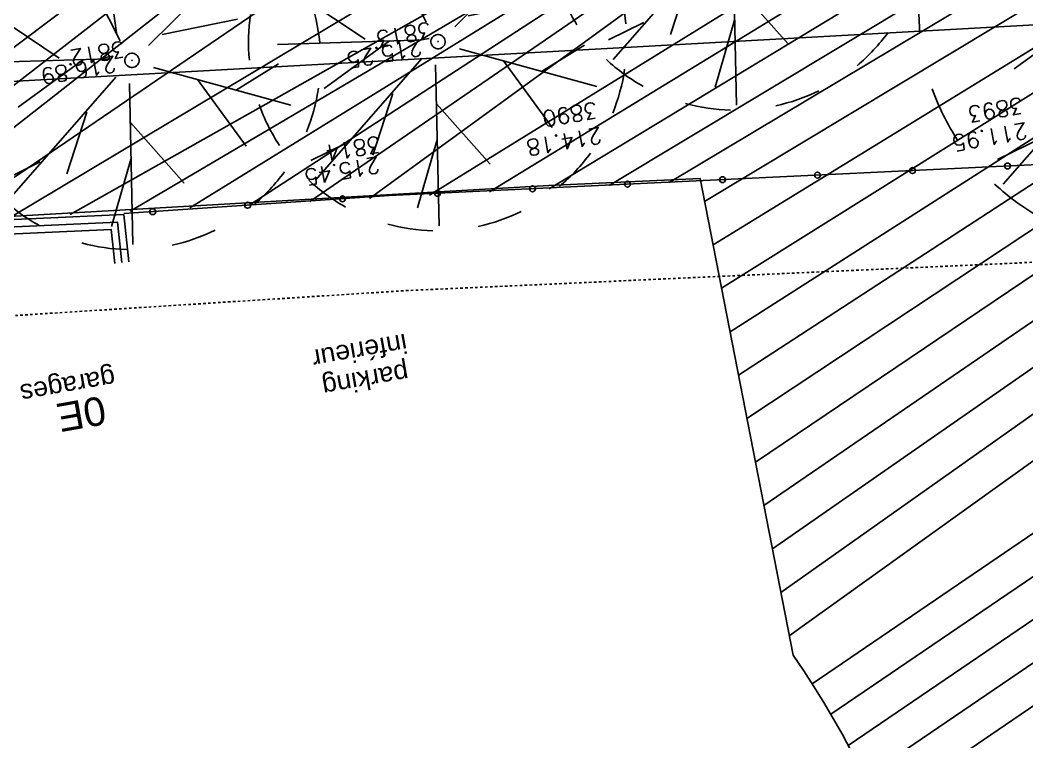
# Model space of a CAD drawing. Extents: x 0 to 613264, y -387505 to 675.
# Drawn here: x 392901 to 414070, y -343160 to -327974 of the extents above; entities that cross this region are included whole.
import ezdxf
from ezdxf.enums import TextEntityAlignment as Align
from ezdxf.lldxf.tags import DXFTag

# ---------------------------------------------------------------- set-up
doc = ezdxf.new("R2010")
doc.units = 0
doc.linetypes.add('STYLE_01', pattern=[0.41664, 0.20828, -0.20836])
for name, color, linetype in [('AEP_SSL', 252, 'Continuous'), ('DWG_280-140115-P - ALTEA-CANA', 252, 'Continuous'), ('Fond topo - BAT_DES', 252, 'Continuous'), ('Fond topo - BAT_TXT', 252, 'Continuous'), ('Fond topo - CLO_LEG', 252, 'Continuous'), ('Fond topo - CLO_MUR', 252, 'Continuous'), ('Fond topo - ESPACE_BOISE', 252, 'Continuous'), ('Fond topo - VEG', 252, 'Continuous'), ('Fond topo - Z_500', 252, 'Continuous'), ('prlm-VRD', 2, 'Continuous'), ('SA - EBC', 252, 'Continuous')]:
    doc.layers.add(name, color=color, linetype=linetype)
for name, color, linetype, plot in [('Fond topo - N', 252, 'Continuous', False), ('Fond topo - NCACHE', 252, 'Continuous', False), ('Fond topo - ZCACHE', 252, 'Continuous', False)]:
    doc.layers.add(name, color=color, linetype=linetype, plot=plot)
doc.layers.add('Fond topo - P', color=252, linetype='Continuous', lineweight=50)
doc.styles.add('2000_ARIAL', font='arial.ttf', dxfattribs={"height": 0.400000006})
doc.styles.add('SIMPLEX', font='simplex_.ttf', dxfattribs={"height": 1.25})
tags = doc.linetypes.add('L1', pattern=[1.0000000298023224, 0.6000000238418579, -0.4000000059604645]).pattern_tags.tags
tags[6:7] = [DXFTag(74, 4), DXFTag(75, 0), DXFTag(340, '0'), DXFTag(46, 0.0), DXFTag(50, 0.0), DXFTag(44, 0.0), DXFTag(45, 0.0)]
tags[4:5] = [DXFTag(74, 4), DXFTag(75, 0), DXFTag(340, '0'), DXFTag(46, 0.0), DXFTag(50, 0.0), DXFTag(44, 0.0), DXFTag(45, 0.0)]
tags = doc.linetypes.add('L16', pattern=[0.37500001490116125, 0.300000011920929, -0.07500000298023224]).pattern_tags.tags
tags[6:7] = [DXFTag(74, 4), DXFTag(75, 0), DXFTag(340, '0'), DXFTag(46, 0.0), DXFTag(50, 0.0), DXFTag(44, 0.0), DXFTag(45, 0.0)]
tags[4:5] = [DXFTag(74, 4), DXFTag(75, 0), DXFTag(340, '0'), DXFTag(46, 0.0), DXFTag(50, 0.0), DXFTag(44, 0.0), DXFTag(45, 0.0)]

# ---------------------------------------------------------------- blocks, each defined once
blk = doc.blocks.new('CLOLEG')
at = {"ltscale": 2}
blk.add_circle((0, 0), 0.0625, dxfattribs=at)
blk = doc.blocks.new('PTOPO')
at = {"layer": 'Fond topo - NCACHE', "style": 'SIMPLEX'}
blk.add_attdef('MAT', text='', height=0.34, dxfattribs=at).set_placement((0.09999999986030161, -0.09999999962747097), align=Align.TOP_LEFT)
at = {"layer": 'Fond topo - ZCACHE', "style": 'SIMPLEX'}
blk.add_attdef('ALT', (0.09999999986030161, 0.09999999962747097), '', height=0.34, dxfattribs=at)
blk = doc.blocks.new('VEG12')
at = {"ltscale": 2}
for p, q in [((0.01815258799999997, 0.057406781), (0.100441039, 0.47293725)), ((0.05749608, 0.253444298), (0.145517598, 0.414706841)), ((0.037902722, 0.15845596), (-0.06593155700000003, 0.344147082)), ((-0.158788295, 0.086017079), (-0.245985314, 0.284587218)), ((0.04981112299999996, 0.033821695), (0.391570728, 0.285894318)), ((0.143890955, 0.107467204), (0.230033352, 0.253971609)), ((0.2917471699999999, 0.208620217), (0.392372872, 0.233301274)), ((-0.05229389700000003, 0.02983962500000001), (-0.383643778, 0.204631851)), ((-0.25001839, 0.135126714), (-0.3755999820000001, 0.091127132)), ((0.122915307, -0.02992704099999999), (0.317230371, 0.05540147100000001)), ((0.057557527, -0.01766878999999999), (0.411943876, -0.08413611500000001)), ((-0.05265807700000003, -0.029192154), (-0.412380265, -0.256628677)), ((-0.09359106700000003, -0.049762263), (-0.2956446150000001, -0.04653133200000001)), ((0.01825986499999999, -0.057372749), (0.107637982, -0.4128258760000001)), ((0.184132294, -0.04763066399999999), (0.323120213, -0.192805613)), ((0.02259491799999996, -0.07955337300000001), (0.001649748999999978, -0.36183712)), ((-0.151821475, -0.09483882200000002), (-0.2999525240000001, -0.315936062)), ((0.05371548199999998, -0.188497704), (0.197263789, -0.356749422))]:
    blk.add_line(p, q, dxfattribs=at)
for start, end in [(90, 103.8461539085843), (62.30769199853572, 76.15384597947835), (117.6923078993823, 131.5384619204946), (34.61538499867542, 48.46153799321151), (145.3846149358338, 159.2307690506909), (6.923076979206323, 20.76923090842763), (173.0769230068974, 186.9230769931026), (339.2307689837768, 353.0769230207937), (200.7692310571047, 214.6153850641662), (311.5384620067885, 325.3846150013246), (228.4615380795054, 242.3076921006177), (283.8461540205217, 297.6923080014643), (256.1538460914157, 270)]:
    blk.add_arc((0, 0), 0.496982058, start, end, dxfattribs=at)
blk = doc.blocks.new('VEG14')
at = {"ltscale": 2, "flags": 128}
for points in [[(0.5, 0, -1), (-0.5, 0, -1)], [(0.016, 0, -1), (-0.016, 0, -1)]]:
    blk.add_lwpolyline(points, format="xyb", close=True, dxfattribs=at)
blk = doc.blocks.new('A$C1F970F0F')
at = {"layer": 'SA - EBC'}
h = blk.add_hatch(dxfattribs=at)
h.set_pattern_fill('_USER', color=256, scale=74.99999999999999, angle=-325.7236014113932, style=0, pattern_type=0)
h.set_pattern_definition([(34.27639858860678, (-277130161.1279894, -473864756.7787022), (-42.238928459823, 61.97477650275113), [])])
edge = h.paths.add_edge_path()
edge.add_line((-6380.366745524513, -2338.425892864678), (-6264.382088389636, -1261.879128604771))
edge.add_arc((-8056.564030597548, -1109.247026734414), 1798.669695218522, -4.867878193194572, 34.99278727741358)
edge.add_line((-6583.050211284762, -77.75795899612035), (-6777.554778163194, 920.8050105170822))
edge.add_line((-6777.554778163193, 920.8050105170822), (-8841.210683172874, 810.7117170478002))
edge.add_line((-8841.210683172874, 810.7117170478001), (-9066.430764202638, 1054.341424803315))
edge.add_line((-9066.430764202638, 1054.341424803315), (-9200.732878206167, 1276.237686397466))
edge.add_line((-9200.732878206167, 1276.237686397466), (-9215.227966098517, 1381.8038443222))
edge.add_line((-9215.227966098517, 1381.8038443222), (-9153.081651767654, 1528.146854366953))
edge.add_arc((-8759.908921935477, 1333.50854966994), 438.7127364677392, 77.94290000168593, 153.6625061913043, ccw=False)
edge.add_line((-8668.267801014865, 1762.543245291088), (-8534.005134275378, 1623.448132453152))
edge.add_line((-8534.005134275378, 1623.448132453152), (-8248.031661763425, 1441.544756548981))
edge.add_line((-8248.031661763427, 1441.544756548981), (-7855.495845982434, 1341.321950199894))
edge.add_line((-7855.495845982434, 1341.321950199894), (-7323.070638909227, 1307.770183732372))
edge.add_line((-7323.070638909226, 1307.770183732372), (-6865.558068881049, 1322.792115619964))
edge.add_arc((-3264.256657666492, -41.8706977304812), 3851.19156217365, 147.2647305543028, 159.2464973951671, ccw=False)
edge.add_line((-6503.794535057134, 2040.692816174506), (-6236.131093676152, 2457.057480180494))
edge.add_line((-6236.131093676152, 2457.057480180494), (-5806.95964030603, 2928.900990018032))
edge.add_arc((-5541.395022304517, 2687.35320844028), 358.9845360449703, 12.787998054275079, 137.7115012877877, ccw=False)
edge.add_line((-5191.314831544733, 2766.812362293308), (-4957.547667248313, 2215.62441961903))
edge.add_line((-4957.547667248313, 2215.62441961903), (-4453.978092088548, 1461.842562723225))
edge.add_arc((-5946.780405315486, 698.3119081539749), 1676.7342684047, -3.6281981681722755, 27.088596234188913, ccw=False)
edge.add_line((-4273.406806751298, 592.2053272253171), (-4298.514161633499, 196.2451054340372))
edge.add_line((-4298.514161633499, 196.2451054340372), (-4569.894066815068, -468.5241287518014))
edge.add_arc((-2503.085063454572, -1312.261176615308), 2232.395946580586, 157.7931582211728, 172.6539998987617)
edge.add_line((-4717.157746759734, -1026.8249922289), (-4676.430217500433, -1404.03939546651))
edge.add_line((-4676.430217500434, -1404.03939546651), (-6380.366745524513, -2338.425892864678))
at = {"layer": 'AEP_SSL', "elevation": 9.999999999999998e-08, "flags": 128}
blk.add_lwpolyline([(-10433.29054570051, 1007.521123136882), (-5859.387270895076, 1261.049070015804), (-4528.821963781957, 1510.366913031162), (-2554.95676399837, 1447.318525268213), (-2009.46431272992, 953.3121996921549), (-1974.130445357614, -2549.104167440536)], dxfattribs=at)
at = {"layer": 'DWG_280-140115-P - ALTEA-CANA', "linetype": 'STYLE_01', "ltscale": 25, "elevation": 9.999999999999998e-08, "flags": 128}
blk.add_lwpolyline([(-9673.87920769039, 547.4045807760062), (-8489.46299064909, 619.8780719410371), (-7395.034456358277, 689.6887399270122), (-5805.537920124003, 761.5473012506997), (-4489.222071164417, 1008.209530531864), (-2734.626624463294, 952.1066275867419)], dxfattribs=at)
at = {"layer": 'Fond topo - CLO_LEG', "ltscale": 2, "flags": 128}
blk.add_lwpolyline([(-2770.693955491758, 1134.327748917112), (-2932.930942236429, 1124.688571749688), (-3442.773642487477, 1093.95721088147), (-4006.718305768365, 1064.145980629706), (-4561.360041299861, 1034.402039498342), (-5021.101122652195, 1015.066574818451), (-6082.06827237176, 954.1450306538593), (-7432.492633125402, 889.4087992257414), (-7990.633685821034, 851.5241849969016)], dxfattribs=at)
at = {"layer": 'Fond topo - CLO_MUR', "ltscale": 2, "flags": 128}
for points in [[(-8640.8006142467, 819.8545157054203), (-8359.372104236418, 832.670725864447), (-7990.474652466284, 849.470258153541), (-7979.536930655843, 750.0702267329024)], [(-8637.512547392344, 789.973161615212), (-8358.007323355478, 802.7017858532306), (-8017.217176887823, 818.2213157313599), (-8009.356940073422, 746.7889102852963)]]:
    blk.add_lwpolyline(points, dxfattribs=at)
at = {"layer": 'Fond topo - CLO_MUR', "linetype": 'L16', "ltscale": 2, "flags": 128}
blk.add_lwpolyline([(-8639.156580834077, 804.9138385208913), (-8358.689713833037, 817.6862559132562), (-8003.845914677055, 833.8457869424506), (-7994.446935367062, 748.4295687465285)], dxfattribs=at)
at = {"layer": 'Fond topo - ESPACE_BOISE', "linetype": 'L1', "ltscale": 2, "flags": 128}
blk.add_lwpolyline([(-4676.430217500434, -1404.03939546651), (-4717.157746759734, -1026.8249922289, -0.07630389513887255), (-4529.608017431761, -375.8871171915546, 0.02448427011239827), (-4298.514161633499, 196.2451054340372), (-4273.406806751298, 592.2053272253171, 0.1348356330637854), (-4453.978092088548, 1461.842562723225), (-4962.162115509166, 2222.531682356892), (-5191.314831544733, 2766.812362293308, 0.6134800698962541), (-5811.917332322711, 2923.335362247578), (-6236.131093676152, 2457.057480180494), (-6503.794535057134, 2040.692816174506, 0.05232800396274189), (-6865.558068881049, 1322.792115619964), (-7323.070638909226, 1307.770183732372), (-7855.495845982434, 1341.321950199894), (-8248.031661763427, 1441.544756548981), (-8534.005134275378, 1623.448132453152), (-8588.992731775264, 1689.077818834596), (-8668.267801014865, 1762.543245291088, 0.3429596859993066), (-9153.081651767654, 1528.146854366953), (-9215.227966098517, 1381.8038443222), (-9200.732878206167, 1276.237686397466), (-9066.430764202638, 1054.341424803315), (-8841.210683172874, 810.7117170478001), (-7096.794899168434, 910.5071167365686), (-6778.520798702278, 925.7644434328279), (-6583.050211284762, -77.75795899612035, -0.1757001840425524), (-6264.382088389636, -1261.879128604771), (-6380.366745524513, -2338.425892864678)], format="xyb", dxfattribs=at)
at = {"layer": 'Fond topo - CLO_LEG', "ltscale": 2}
for p, xscale, yscale, zscale, rotation in [((-6132.218301085778, 951.7409540113805), 99.99999999999999, 99.99999999999999, 99.99999999999999, 182.7445265741459), ((-6531.759487240233, 932.5878702058496), 99.99999999999999, 99.99999999999999, 99.99999999999999, 182.7445265741459), ((-6331.988894137012, 942.164412245874), 99.99999999999999, 99.99999999999999, 99.99999999999999, 182.7445265741459), ((-7131.071266376605, 903.8582450008356), 99.99999999999999, 99.99999999999999, 99.99999999999999, 182.7445265741459), ((-6931.300673308043, 913.4347868578479), 99.99999999999999, 99.99999999999999, 99.99999999999999, 182.7445265741459), ((-6731.530080256808, 923.0113286233548), 99.99999999999999, 99.99999999999999, 99.99999999999999, 182.7445265741459), ((-7530.499618816522, 882.7564362214578), 99.99999999999999, 99.99999999999999, 99.99999999999999, 183.8830761054178), ((-7330.841859427839, 894.2817032353288), 99.99999999999999, 99.99999999999999, 99.99999999999999, 182.7445265741459), ((-7730.040483822779, 869.2123173376704), 99.99999999999999, 99.99999999999999, 99.99999999999999, 183.8830761054178), ((-7929.581348925401, 855.6681989460706), 100, 100, 100, 183.4493962247088)]:
    blk.add_blockref('CLOLEG', p, dxfattribs=dict(at, xscale=xscale, yscale=yscale, zscale=zscale, rotation=rotation))
at = {"layer": 'Fond topo - P', "ltscale": 2}
ref = blk.add_blockref('PTOPO', (-7329.57912153503, 1213.380675187775), dxfattribs=dict(at, xscale=99.99999999999994, yscale=99.99999999999994, zscale=99.99999999999994, rotation=190.0656205306617))
ref.add_attrib('MAT', '3813', dxfattribs={"layer": 'Fond topo - N', "color": 0, "ltscale": 2, "height": 33.99999999999999, "rotation": 190.0656204987762, "style": 'SIMPLEX'}).set_placement((-7341.172963366929, 1221.478997938133), align=Align.TOP_LEFT)
ref.add_attrib('ALT', '215.25', (-7366.327085581218, 1218.256724556296), dxfattribs={"layer": 'Fond topo - Z_500', "color": 0, "ltscale": 2, "height": 33.99999999999999, "rotation": 190.0656204987762, "style": 'SIMPLEX'})
ref = blk.add_blockref('PTOPO', (-7973.645586717658, 1173.784906821394), dxfattribs=dict(at, xscale=99.99999999999994, yscale=99.99999999999994, zscale=99.99999999999994, rotation=190.0656205306617))
ref.add_attrib('MAT', '3812', dxfattribs={"layer": 'Fond topo - N', "color": 0, "ltscale": 2, "height": 33.99999999999999, "rotation": 190.0656204987762, "style": 'SIMPLEX'}).set_placement((-7985.239428595998, 1181.883229201397), align=Align.TOP_LEFT)
ref.add_attrib('ALT', '216.89', (-8009.442154971262, 1183.970693389993), dxfattribs={"layer": 'Fond topo - Z_500', "color": 0, "ltscale": 2, "height": 33.99999999999999, "rotation": 190.0656204987762, "style": 'SIMPLEX'})
ref = blk.add_blockref('PTOPO', (-6980.242823709996, 1045.455692402844), dxfattribs=dict(at, xscale=99.99999999999994, yscale=99.99999999999994, zscale=99.99999999999994, rotation=190.0656205306617))
ref.add_attrib('MAT', '3890', dxfattribs={"layer": 'Fond topo - N', "color": 0, "ltscale": 2, "height": 33.99999999999999, "rotation": 190.0656204987762, "style": 'SIMPLEX'}).set_placement((-6991.836665519018, 1053.554015148871), align=Align.TOP_LEFT)
ref.add_attrib('ALT', '214.18', (-6988.341146433145, 1033.861850589489), dxfattribs={"layer": 'Fond topo - Z_500', "color": 0, "ltscale": 2, "height": 33.99999999999999, "rotation": 190.0656204987762, "style": 'SIMPLEX'})
ref = blk.add_blockref('PTOPO', (-6085.192354872932, 1055.096702937514), dxfattribs=dict(at, xscale=99.99999999999994, yscale=99.99999999999994, zscale=99.99999999999994, rotation=190.0656205306617))
ref.add_attrib('MAT', '3893', dxfattribs={"layer": 'Fond topo - N', "color": 0, "ltscale": 2, "height": 33.99999999999999, "rotation": 190.0656204987762, "style": 'SIMPLEX'}).set_placement((-6096.786196704832, 1063.195025687873), align=Align.TOP_LEFT)
ref.add_attrib('ALT', '211.95', (-6093.290677618959, 1043.502861128491), dxfattribs={"layer": 'Fond topo - Z_500', "color": 0, "ltscale": 2, "height": 33.99999999999999, "rotation": 190.0656204987762, "style": 'SIMPLEX'})
ref = blk.add_blockref('PTOPO', (-7436.167822123457, 973.3283619217475), dxfattribs=dict(at, xscale=99.99999999999994, yscale=99.99999999999994, zscale=99.99999999999994, rotation=190.0656205306617))
ref.add_attrib('MAT', '3814', dxfattribs={"layer": 'Fond topo - N', "color": 0, "ltscale": 2, "height": 33.99999999999999, "rotation": 190.0656204987762, "style": 'SIMPLEX'}).set_placement((-7447.761664046862, 981.4266846894357), align=Align.TOP_LEFT)
ref.add_attrib('ALT', '215.45', (-7455.269710059697, 971.629189037692), dxfattribs={"layer": 'Fond topo - Z_500', "color": 0, "ltscale": 2, "height": 33.99999999999999, "rotation": 190.0656204987762, "style": 'SIMPLEX'})
at = {"layer": 'Fond topo - VEG', "ltscale": 2, "zscale": 99.99999999999997}
for name, p, xscale, yscale, rotation in [('VEG12', (-5550.822347995492, 1843.800859993072), 1006.399999999999, 1006.399999999999, 192.432705982593), ('VEG12', (-6704.775634951648, 1466.755316544448), 799.9999999999998, 799.9999999999998, 192.432705982593), ('VEG12', (-5818.365470411971, 1279.607653880311), 1006.399999999999, 1006.399999999999, 192.432705982593), ('VEG12', (-7330.569471408856, 1212.857600472936), 799.9999999999998, 799.9999999999998, 192.432705982593), ('VEG12', (-7974.211500910871, 1173.486006966939), 799.9999999999998, 799.9999999999998, 192.432705982593), ('VEG14', (-7329.57912153503, 1213.380675187775), 30, 30, 207.8417380991697), ('VEG14', (-7973.221151037045, 1174.009081681777), 30, 30, 207.8417380991697)]:
    blk.add_blockref(name, p, dxfattribs=dict(at, xscale=xscale, yscale=yscale, rotation=rotation))
at = {"layer": 'Fond topo - BAT_DES', "style": '2000_ARIAL'}
blk.add_text('0E', height=60, rotation=190.0656205486628, dxfattribs=at).set_placement((-8034.319916776411, 468.4171347098031))
at = {"layer": 'Fond topo - BAT_TXT', "style": '2000_ARIAL'}
for s, p in [('inférieur', (-7398.469735303253, 599.2564232660757)), ('garages', (-8012.09462649925, 526.0239673981284)), ('parking', (-7395.469459773754, 536.8804170947624))]:
    blk.add_text(s, height=39.99999999999999, rotation=190.0656205486628, dxfattribs=at).set_placement(p)

msp = doc.modelspace()

# ---------------------------------------------------------------- block references
at = {"layer": 'prlm-VRD', "xscale": 9.999999999999998, "yscale": 9.999999999999998, "zscale": 9.999999999999998}
msp.add_blockref('A$C1F970F0F', (474984.9359816406, -340561.1028248291, -9.999999999999997e-07), dxfattribs=at)

doc.saveas('drawing.dxf')
